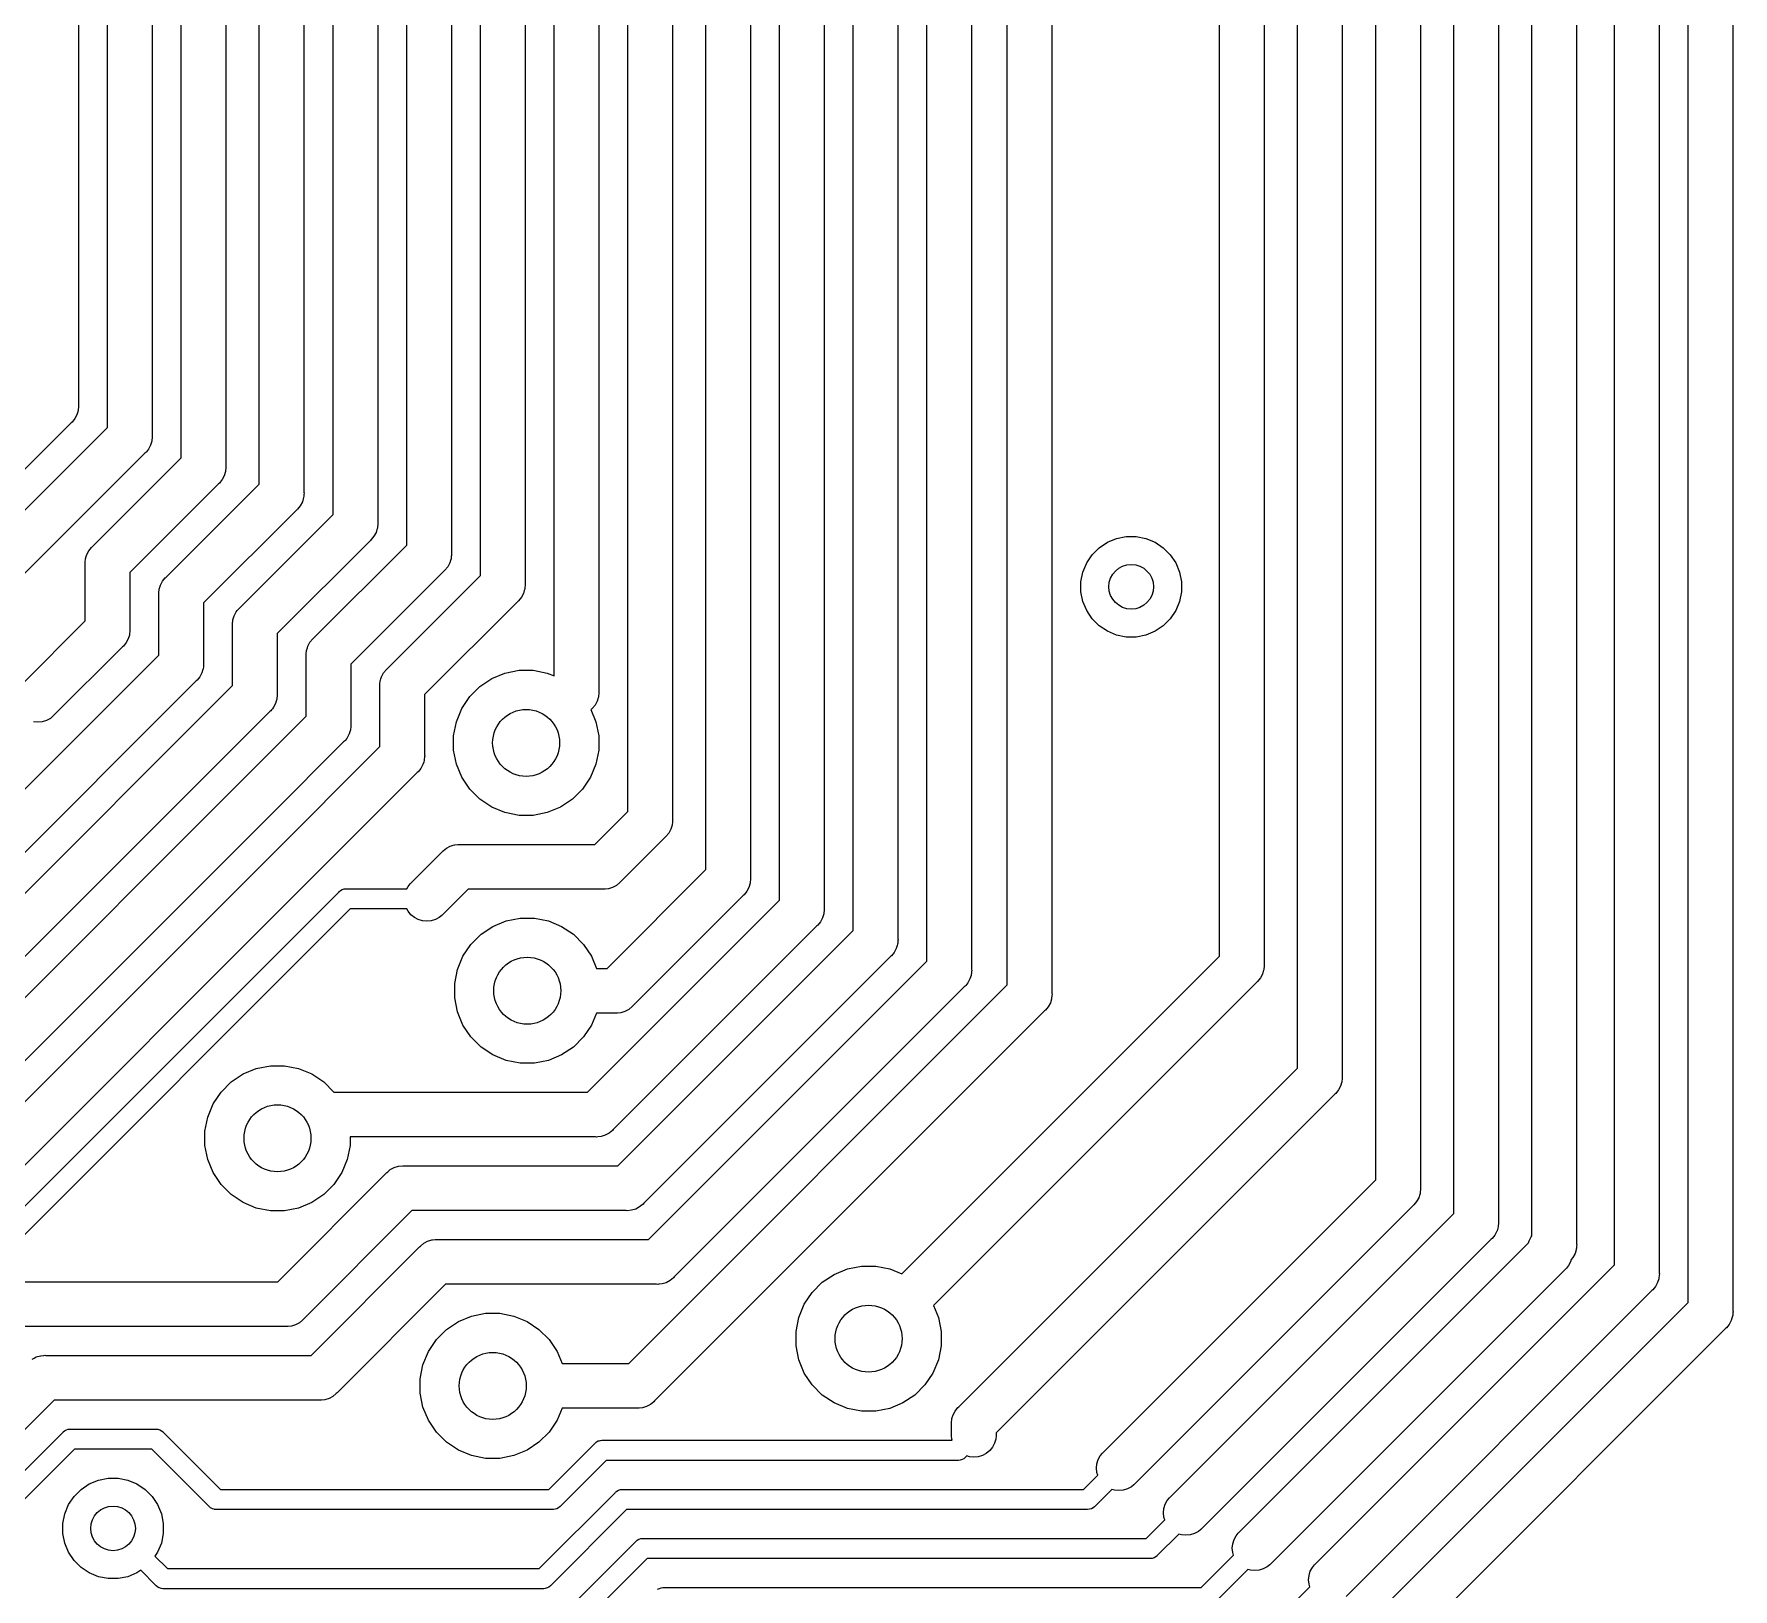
# Model space of a CAD drawing. Extents: x 1 to 84, y 1 to 137.
# Drawn here: x 46.94 to 54.55, y 29.76 to 36.72 of the extents above; entities that cross this region are included whole.
import ezdxf

# ---------------------------------------------------------------- set-up
doc = ezdxf.new("R2010")
doc.units = 0
doc.layers.add('BLACK', color=7, linetype='CONTINUOUS')

msp = doc.modelspace()

# ---------------------------------------------------------------- linework, layer by layer
at = {"layer": 'BLACK', "linetype": 'CONTINUOUS'}
for p, q in [((54.22, 58.3933), (54.22, 31.1749)), ((54.02, 31.2114), (54.02, 58.3568)), ((47.14, 58.082), (47.14, 35.0616)), ((47.27, 34.9614), (47.27, 57.9818)), ((47.47, 57.9453), (47.47, 34.9249)), ((47.6, 34.8247), (47.6, 57.8451)), ((54.35, 31.0414), (54.35, 57.8451)), ((47.8, 57.8086), (47.8, 34.7882)), ((54.55, 57.8086), (54.55, 31.0049)), ((47.9499, 34.708), (47.9499, 57.7118)), ((48.1499, 57.6752), (48.1499, 34.6715)), ((48.28, 34.5713), (48.28, 57.575)), ((48.48, 57.5385), (48.48, 34.5348)), ((48.61, 34.4346), (48.61, 57.4051)), ((48.81, 57.3685), (48.81, 34.3981)), ((48.94, 34.2979), (48.94, 57.2351)), ((49.14, 57.1986), (49.14, 34.2614)), ((53.85, 57.1355), (53.85, 31.3049)), ((53.3, 31.4414), (53.3, 56.549)), ((53.5, 56.5855), (53.5, 31.4049)), ((53.15, 56.3951), (53.15, 31.5549)), ((52.95, 31.5914), (52.95, 56.3586)), ((52.6, 32.0914), (52.6, 55.8086)), ((52.8, 55.8451), (52.8, 32.0549)), ((52.25, 32.5928), (52.25, 54.9586)), ((52.45, 54.9951), (52.45, 32.5562)), ((49.27, 33.8486), (49.27, 49.7626)), ((49.47, 49.6925), (49.47, 33.7785)), ((49.6, 33.2414), (49.6, 49.2451)), ((49.8, 49.2086), (49.8, 33.2049)), ((49.95, 32.981), (49.95, 49.0951)), ((50.15, 49.0586), (50.15, 32.9445)), ((50.28, 32.8443), (50.28, 48.6918)), ((50.48, 48.6553), (50.48, 32.8078)), ((50.61, 32.7076), (50.61, 48.5316)), ((50.81, 48.5186), (50.81, 32.6711)), ((50.94, 32.5709), (50.94, 48.3851)), ((51.14, 48.3486), (51.14, 32.5344)), ((51.3, 32.4642), (51.3, 48.2451)), ((51.5, 48.2086), (51.5, 32.4276)), ((53.65, 31.3401), (53.65, 40.8328)), ((47.1328, 35.0183), (47.1235, 35.0009)), ((47.1355, 35.027), (47.1328, 35.0183)), ((47.1385, 35.0371), (47.1355, 35.027)), ((47.1405, 35.0567), (47.1385, 35.0371)), ((47.14, 35.0616), (47.1405, 35.0567)), ((47.1072, 34.9825), (46.47, 34.3453)), ((46.6328, 34.3242), (47.27, 34.9614)), ((47.111, 34.9857), (47.1072, 34.9825)), ((47.1235, 35.0009), (47.111, 34.9857)), ((47.4535, 34.8642), (47.4442, 34.8528)), ((47.4628, 34.8816), (47.4535, 34.8642)), ((47.4685, 34.9004), (47.4628, 34.8816)), ((47.4705, 34.92), (47.4685, 34.9004)), ((47.47, 34.9249), (47.4705, 34.92)), ((47.4372, 34.8458), (46.8, 34.2086)), ((47.2027, 34.4275), (47.6, 34.8247)), ((47.441, 34.849), (47.4372, 34.8458)), ((47.4442, 34.8528), (47.441, 34.849)), ((47.4442, 34.8528), (47.4442, 34.8528)), ((47.8005, 34.7833), (47.7985, 34.7637)), ((47.8, 34.7882), (47.8005, 34.7833)), ((47.7672, 34.7091), (47.3699, 34.3118)), ((47.5327, 34.2908), (47.9499, 34.708)), ((47.771, 34.7123), (47.7672, 34.7091)), ((47.7742, 34.7161), (47.771, 34.7123)), ((47.7835, 34.7275), (47.7742, 34.7161)), ((47.7742, 34.7161), (47.7742, 34.7161)), ((47.7928, 34.7449), (47.7835, 34.7275)), ((47.7985, 34.7637), (47.7928, 34.7449)), ((48.1428, 34.6281), (48.1335, 34.6107)), ((48.147, 34.642), (48.1428, 34.6281)), ((48.1485, 34.647), (48.147, 34.642)), ((48.1492, 34.6539), (48.1485, 34.647)), ((48.1499, 34.6617), (48.1492, 34.6539)), ((48.1499, 34.6715), (48.1504, 34.6666)), ((48.1504, 34.6666), (48.1499, 34.6617)), ((48.1499, 34.6617), (48.1499, 34.6617)), ((48.1172, 34.5924), (47.7, 34.1752)), ((47.8627, 34.1541), (48.28, 34.5713)), ((48.121, 34.5955), (48.1172, 34.5924)), ((48.1335, 34.6107), (48.121, 34.5955)), ((48.4635, 34.474), (48.451, 34.4588)), ((48.4728, 34.4914), (48.4635, 34.474)), ((48.4767, 34.5044), (48.4728, 34.4914)), ((48.4785, 34.5103), (48.4767, 34.5044)), ((48.4793, 34.5183), (48.4785, 34.5103)), ((48.48, 34.525), (48.4793, 34.5183)), ((48.48, 34.5348), (48.4804, 34.5299)), ((48.4804, 34.5299), (48.48, 34.525)), ((48.48, 34.525), (48.48, 34.525)), ((47.1771, 34.3917), (47.1864, 34.4091)), ((47.1864, 34.4091), (47.1989, 34.4243)), ((47.1989, 34.4243), (47.2027, 34.4275)), ((48.4472, 34.4557), (48.03, 34.0385)), ((48.1927, 34.0174), (48.61, 34.4346)), ((48.451, 34.4588), (48.4472, 34.4557)), ((48.81, 34.3981), (48.8104, 34.3932)), ((51.6802, 34.391), (51.7116, 34.4224)), ((51.7116, 34.4224), (51.7484, 34.447)), ((51.7484, 34.447), (51.7894, 34.464)), ((51.7894, 34.464), (51.8328, 34.4726)), ((51.8328, 34.4726), (51.8772, 34.4726)), ((51.8772, 34.4726), (51.9206, 34.464)), ((51.9206, 34.464), (51.9616, 34.447)), ((51.9616, 34.447), (51.9984, 34.4224)), ((51.9984, 34.4224), (52.0298, 34.391)), ((47.1695, 34.3533), (47.1699, 34.3582)), ((47.1699, 34.3484), (47.1695, 34.3533)), ((47.1699, 34.3582), (47.1714, 34.3729)), ((47.1699, 34.3582), (47.1699, 34.3582)), ((47.1699, 34.0947), (47.1699, 34.3484)), ((47.1714, 34.3729), (47.1716, 34.3736)), ((47.1716, 34.3736), (47.1747, 34.3839)), ((47.1747, 34.3839), (47.1771, 34.3917)), ((48.781, 34.3221), (48.7772, 34.319)), ((48.7935, 34.3373), (48.781, 34.3221)), ((48.8028, 34.3547), (48.7935, 34.3373)), ((48.8059, 34.3648), (48.8028, 34.3547)), ((48.8085, 34.3736), (48.8059, 34.3648)), ((48.8095, 34.3839), (48.8085, 34.3736)), ((48.81, 34.3883), (48.8095, 34.3839)), ((48.8104, 34.3932), (48.81, 34.3883)), ((48.81, 34.3883), (48.81, 34.3883)), ((51.6387, 34.3132), (51.6556, 34.3542)), ((51.6556, 34.3542), (51.6802, 34.391)), ((52.0298, 34.391), (52.0544, 34.3542)), ((52.0544, 34.3542), (52.0714, 34.3132)), ((47.3699, 34.3118), (47.3699, 34.0581)), ((47.5016, 34.2369), (47.5046, 34.2466)), ((47.5046, 34.2466), (47.5071, 34.255)), ((47.5071, 34.255), (47.5164, 34.2724)), ((47.5164, 34.2724), (47.5289, 34.2876)), ((47.5289, 34.2876), (47.5327, 34.2908)), ((48.7772, 34.319), (48.36, 33.9018)), ((48.5227, 33.8807), (48.94, 34.2979)), ((49.1395, 34.2466), (49.1385, 34.2369)), ((49.14, 34.2516), (49.1395, 34.2466)), ((49.14, 34.2614), (49.1405, 34.2565)), ((49.1405, 34.2565), (49.14, 34.2516)), ((49.14, 34.2516), (49.14, 34.2516)), ((51.63, 34.2698), (51.6387, 34.3132)), ((51.63, 34.2254), (51.63, 34.2698)), ((52.0714, 34.3132), (52.08, 34.2698)), ((52.08, 34.2698), (52.08, 34.2254)), ((47.4995, 34.2166), (47.5, 34.2215)), ((47.5, 34.2117), (47.4995, 34.2166)), ((47.5, 34.2215), (47.5014, 34.2362)), ((47.5, 34.2215), (47.5, 34.2215)), ((47.5, 33.9417), (47.5, 34.2117)), ((47.5014, 34.2362), (47.5016, 34.2369)), ((47.7, 34.1752), (47.7, 33.9052)), ((49.1072, 34.1823), (48.69, 33.7651)), ((49.111, 34.1854), (49.1072, 34.1823)), ((49.1235, 34.2007), (49.111, 34.1854)), ((49.1328, 34.218), (49.1235, 34.2007)), ((49.1368, 34.2312), (49.1328, 34.218)), ((49.1385, 34.2369), (49.1368, 34.2312)), ((51.6387, 34.182), (51.63, 34.2254)), ((51.6556, 34.141), (51.6387, 34.182)), ((52.0714, 34.182), (52.0544, 34.141)), ((52.08, 34.2254), (52.0714, 34.182)), ((46.8842, 33.8089), (47.1699, 34.0947)), ((47.8295, 34.0799), (47.8314, 34.0995)), ((47.8314, 34.0995), (47.8371, 34.1183)), ((47.8371, 34.1183), (47.8464, 34.1357)), ((47.8464, 34.1357), (47.8508, 34.141)), ((47.8508, 34.141), (47.8589, 34.1509)), ((47.8589, 34.1509), (47.8627, 34.1541)), ((51.6802, 34.1042), (51.6556, 34.141)), ((51.7116, 34.0728), (51.6802, 34.1042)), ((52.0298, 34.1042), (51.9984, 34.0728)), ((52.0544, 34.141), (52.0298, 34.1042)), ((47.3678, 34.0313), (47.3628, 34.0148)), ((47.3685, 34.0336), (47.3678, 34.0313)), ((47.3688, 34.0372), (47.3685, 34.0336)), ((47.3699, 34.0483), (47.3688, 34.0372)), ((47.3699, 34.0581), (47.3704, 34.0532)), ((47.3704, 34.0532), (47.3699, 34.0483)), ((47.3699, 34.0483), (47.3699, 34.0483)), ((47.83, 34.075), (47.8295, 34.0799)), ((47.83, 33.805), (47.83, 34.075)), ((48.03, 34.0385), (48.03, 33.7685)), ((48.1889, 34.0142), (48.1927, 34.0174)), ((51.7484, 34.0482), (51.7116, 34.0728)), ((51.7894, 34.0313), (51.7484, 34.0482)), ((51.8328, 34.0226), (51.7894, 34.0313)), ((51.8772, 34.0226), (51.8328, 34.0226)), ((51.9206, 34.0313), (51.8772, 34.0226)), ((51.9616, 34.0482), (51.9206, 34.0313)), ((51.9984, 34.0728), (51.9616, 34.0482)), ((46.2335, 32.6753), (47.5, 33.9417)), ((47.3372, 33.9791), (47.0256, 33.6675)), ((47.341, 33.9822), (47.3372, 33.9791)), ((47.3535, 33.9974), (47.341, 33.9822)), ((47.3628, 34.0148), (47.3535, 33.9974)), ((48.1595, 33.9432), (48.16, 33.9481)), ((48.16, 33.9383), (48.1595, 33.9432)), ((48.16, 33.9481), (48.1614, 33.9628)), ((48.16, 33.9481), (48.16, 33.9481)), ((48.1614, 33.9628), (48.165, 33.9747)), ((48.1614, 33.9628), (48.1614, 33.9628)), ((48.165, 33.9747), (48.1671, 33.9816)), ((48.1671, 33.9816), (48.1764, 33.999)), ((48.1764, 33.999), (48.1889, 34.0142)), ((47.6973, 33.8768), (47.6928, 33.8618)), ((47.6985, 33.8807), (47.6973, 33.8768)), ((47.6993, 33.8885), (47.6985, 33.8807)), ((47.7, 33.8954), (47.6993, 33.8885)), ((47.7, 33.9052), (47.7004, 33.9003)), ((47.7004, 33.9003), (47.7, 33.8954)), ((47.7, 33.8954), (47.7, 33.8954)), ((48.16, 33.6683), (48.16, 33.9383)), ((48.36, 33.9018), (48.36, 33.6318)), ((48.5064, 33.8623), (48.5189, 33.8775)), ((48.5189, 33.8775), (48.5227, 33.8807)), ((49.0502, 33.8612), (49.113, 33.8736)), ((49.113, 33.8736), (49.177, 33.8736)), ((49.177, 33.8736), (49.2398, 33.8612)), ((47.6672, 33.8261), (46.3491, 32.508)), ((46.3702, 32.3453), (47.83, 33.805)), ((47.671, 33.8293), (47.6672, 33.8261)), ((47.6835, 33.8445), (47.671, 33.8293)), ((47.6928, 33.8618), (47.6835, 33.8445)), ((48.4895, 33.8065), (48.49, 33.8114)), ((48.49, 33.8016), (48.4895, 33.8065)), ((48.49, 33.8114), (48.4914, 33.8261)), ((48.49, 33.8114), (48.49, 33.8114)), ((48.49, 33.5316), (48.49, 33.8016)), ((48.4914, 33.8261), (48.4924, 33.8292)), ((48.4924, 33.8292), (48.4943, 33.8356)), ((48.4943, 33.8356), (48.4972, 33.8449)), ((48.4972, 33.8449), (48.5064, 33.8623)), ((48.8925, 33.7558), (48.9378, 33.8011)), ((48.9378, 33.8011), (48.991, 33.8367)), ((48.991, 33.8367), (49.0502, 33.8612)), ((49.2398, 33.8612), (49.27, 33.8486)), ((48.0228, 33.7252), (48.0135, 33.7078)), ((48.0259, 33.7354), (48.0228, 33.7252)), ((48.0285, 33.744), (48.0259, 33.7354)), ((48.029, 33.7493), (48.0285, 33.744)), ((48.03, 33.7587), (48.029, 33.7493)), ((48.03, 33.7685), (48.0304, 33.7636)), ((48.0304, 33.7636), (48.03, 33.7587)), ((48.03, 33.7587), (48.03, 33.7587)), ((48.69, 33.7651), (48.69, 33.4951)), ((48.857, 33.7026), (48.8925, 33.7558)), ((49.4535, 33.7178), (49.441, 33.7026)), ((49.4628, 33.7352), (49.4535, 33.7178)), ((49.4673, 33.75), (49.4628, 33.7352)), ((49.4685, 33.754), (49.4673, 33.75)), ((49.469, 33.7587), (49.4685, 33.754)), ((49.47, 33.7687), (49.469, 33.7587)), ((49.47, 33.7785), (49.4705, 33.7736)), ((49.4705, 33.7736), (49.47, 33.7687)), ((49.47, 33.7687), (49.47, 33.7687)), ((47.9972, 33.6894), (46.4858, 32.178)), ((46.9584, 33.6412), (46.9387, 33.6431)), ((46.978, 33.6431), (46.9584, 33.6412)), ((46.9968, 33.6488), (46.978, 33.6431)), ((47.0142, 33.6581), (46.9968, 33.6488)), ((47.0256, 33.6675), (47.0142, 33.6581)), ((47.8597, 33.3681), (48.16, 33.6683)), ((48.001, 33.6926), (47.9972, 33.6894)), ((48.0041, 33.6964), (48.001, 33.6926)), ((48.0083, 33.7014), (48.0041, 33.6964)), ((48.0041, 33.6964), (48.0041, 33.6964)), ((48.0135, 33.7078), (48.0083, 33.7014)), ((48.82, 33.5807), (48.8325, 33.6434)), ((48.8325, 33.6434), (48.857, 33.7026)), ((49.4372, 33.6995), (49.4352, 33.6974)), ((49.4352, 33.6974), (49.4575, 33.6434)), ((49.441, 33.7026), (49.4372, 33.6995)), ((49.4575, 33.6434), (49.47, 33.5807)), ((48.3342, 33.5597), (48.331, 33.5559)), ((48.3412, 33.5682), (48.3342, 33.5597)), ((48.3342, 33.5597), (48.3342, 33.5597)), ((48.3435, 33.5711), (48.3412, 33.5682)), ((48.3528, 33.5885), (48.3435, 33.5711)), ((48.3585, 33.6073), (48.3528, 33.5885)), ((48.36, 33.622), (48.3585, 33.6073)), ((48.36, 33.6318), (48.3605, 33.6269)), ((48.3605, 33.6269), (48.36, 33.622)), ((48.36, 33.622), (48.36, 33.622)), ((48.82, 33.5166), (48.82, 33.5807)), ((49.47, 33.5807), (49.47, 33.5166)), ((47.9964, 33.0381), (48.49, 33.5316)), ((48.3272, 33.5527), (48.0012, 33.2267)), ((48.331, 33.5559), (48.3272, 33.5527)), ((48.69, 33.4853), (48.6889, 33.4748)), ((48.69, 33.4951), (48.6905, 33.4902)), ((48.6905, 33.4902), (48.69, 33.4853)), ((48.69, 33.4853), (48.69, 33.4853)), ((48.8325, 33.4538), (48.82, 33.5166)), ((49.47, 33.5166), (49.4575, 33.4538)), ((48.6572, 33.416), (48.1379, 32.8967)), ((48.661, 33.4192), (48.6572, 33.416)), ((48.6735, 33.4344), (48.661, 33.4192)), ((48.6828, 33.4518), (48.6735, 33.4344)), ((48.686, 33.4623), (48.6828, 33.4518)), ((48.6885, 33.4706), (48.686, 33.4623)), ((48.6889, 33.4748), (48.6885, 33.4706)), ((48.857, 33.3947), (48.8325, 33.4538)), ((49.4575, 33.4538), (49.433, 33.3947)), ((46.5069, 32.0152), (47.8597, 33.3681)), ((47.8597, 33.3681), (47.8597, 33.3681)), ((48.8925, 33.3415), (48.857, 33.3947)), ((48.9378, 33.2962), (48.8925, 33.3415)), ((49.3974, 33.3415), (49.3522, 33.2962)), ((49.433, 33.3947), (49.3974, 33.3415)), ((48.991, 33.2606), (48.9378, 33.2962)), ((49.0502, 33.2361), (48.991, 33.2606)), ((49.2989, 33.2606), (49.2398, 33.2361)), ((49.3522, 33.2962), (49.2989, 33.2606)), ((48.0012, 33.2267), (46.6225, 31.848)), ((48.0012, 33.2267), (48.0012, 33.2267)), ((49.113, 33.2236), (49.0502, 33.2361)), ((49.177, 33.2236), (49.113, 33.2236)), ((49.2398, 33.2361), (49.177, 33.2236)), ((49.4522, 33.0936), (49.6, 33.2414)), ((49.7986, 33.1804), (49.7928, 33.1615)), ((49.8, 33.1951), (49.7986, 33.1804)), ((49.8, 33.2049), (49.8005, 33.2)), ((49.8005, 33.2), (49.8, 33.1951)), ((49.8, 33.1951), (49.8, 33.1951)), ((49.7672, 33.1258), (49.5678, 32.9264)), ((49.7711, 33.1289), (49.7672, 33.1258)), ((49.7835, 33.1442), (49.7711, 33.1289)), ((49.7928, 33.1615), (49.7835, 33.1442)), ((46.6436, 31.6852), (47.9964, 33.0381)), ((47.9964, 33.0381), (47.9964, 33.0381)), ((48.6258, 32.9172), (48.7695, 33.0609)), ((48.7695, 33.0609), (48.7726, 33.0647)), ((48.7726, 33.0647), (48.7878, 33.0772)), ((48.7878, 33.0772), (48.8052, 33.0865)), ((48.8052, 33.0865), (48.8183, 33.0905)), ((48.8183, 33.0905), (48.824, 33.0922)), ((48.824, 33.0922), (48.826, 33.0924)), ((48.826, 33.0924), (48.8387, 33.0936)), ((48.8387, 33.0936), (48.8436, 33.0941)), ((48.8387, 33.0936), (48.8387, 33.0936)), ((48.8436, 33.0941), (48.8485, 33.0936)), ((48.8485, 33.0936), (49.4522, 33.0936)), ((49.5077, 32.5386), (49.95, 32.981)), ((48.1379, 32.8967), (46.7592, 31.518)), ((46.7803, 31.3552), (48.3053, 32.8803)), ((48.1379, 32.8967), (48.1379, 32.8967)), ((48.3053, 32.8803), (48.3067, 32.882)), ((48.3067, 32.882), (48.3136, 32.8876)), ((48.3136, 32.8876), (48.3214, 32.8918)), ((48.3214, 32.8918), (48.325, 32.8929)), ((48.325, 32.8929), (48.3299, 32.8943)), ((48.3299, 32.8943), (48.3306, 32.8944)), ((48.3306, 32.8944), (48.3365, 32.895)), ((48.3365, 32.895), (48.3387, 32.8952)), ((48.3365, 32.895), (48.3365, 32.895)), ((48.3387, 32.8952), (48.3409, 32.895)), ((48.3409, 32.895), (48.6107, 32.895)), ((48.6107, 32.895), (48.6165, 32.9058)), ((48.6165, 32.9058), (48.6258, 32.9172)), ((48.8851, 32.8936), (48.7672, 32.7758)), ((49.4887, 32.8936), (48.8851, 32.8936)), ((49.4936, 32.8932), (49.4887, 32.8936)), ((49.4985, 32.8936), (49.4936, 32.8932)), ((49.5132, 32.8951), (49.4985, 32.8936)), ((49.4985, 32.8936), (49.4985, 32.8936)), ((49.5321, 32.9008), (49.5132, 32.8951)), ((49.5495, 32.9101), (49.5321, 32.9008)), ((49.5647, 32.9226), (49.5495, 32.9101)), ((49.5678, 32.9264), (49.5647, 32.9226)), ((50.1335, 32.8837), (50.1211, 32.8685)), ((50.1428, 32.9011), (50.1335, 32.8837)), ((50.1484, 32.9195), (50.1428, 32.9011)), ((50.1486, 32.92), (50.1484, 32.9195)), ((50.1491, 32.9255), (50.1486, 32.92)), ((50.15, 32.9347), (50.1491, 32.9255)), ((50.15, 32.9445), (50.1505, 32.9396)), ((50.1505, 32.9396), (50.15, 32.9347)), ((50.15, 32.9347), (50.15, 32.9347)), ((48.3573, 32.805), (46.8323, 31.28)), ((48.6107, 32.805), (48.3573, 32.805)), ((48.6165, 32.7942), (48.6107, 32.805)), ((49.4194, 31.9836), (50.28, 32.8443)), ((50.1172, 32.8654), (49.6233, 32.3714)), ((50.1211, 32.8685), (50.1172, 32.8654)), ((50.48, 32.8078), (50.4805, 32.8029)), ((50.4805, 32.8029), (50.48, 32.798)), ((48.6289, 32.7789), (48.6165, 32.7942)), ((48.6442, 32.7665), (48.6289, 32.7789)), ((48.6615, 32.7572), (48.6442, 32.7665)), ((48.6804, 32.7514), (48.6615, 32.7572)), ((48.7, 32.7495), (48.6804, 32.7514)), ((48.7196, 32.7514), (48.7, 32.7495)), ((48.7385, 32.7572), (48.7196, 32.7514)), ((48.7558, 32.7665), (48.7385, 32.7572)), ((48.7672, 32.7758), (48.7558, 32.7665)), ((48.9428, 32.6911), (48.9961, 32.7266)), ((48.9961, 32.7266), (49.0552, 32.7511)), ((49.0552, 32.7511), (49.118, 32.7636)), ((49.118, 32.7636), (49.182, 32.7636)), ((49.182, 32.7636), (49.2448, 32.7511)), ((49.2448, 32.7511), (49.3039, 32.7266)), ((49.3039, 32.7266), (49.3572, 32.6911)), ((50.4473, 32.7287), (49.535, 31.8164)), ((50.4511, 32.7318), (50.4473, 32.7287)), ((50.4636, 32.747), (50.4511, 32.7318)), ((50.4728, 32.7644), (50.4636, 32.747)), ((50.4772, 32.7786), (50.4728, 32.7644)), ((50.4786, 32.7833), (50.4772, 32.7786)), ((50.479, 32.7876), (50.4786, 32.7833)), ((50.48, 32.798), (50.479, 32.7876)), ((50.48, 32.798), (50.48, 32.798)), ((48.8976, 32.6458), (48.9428, 32.6911)), ((49.3572, 32.6911), (49.4024, 32.6458)), ((49.556, 31.6536), (50.61, 32.7076)), ((50.8086, 32.6466), (50.8069, 32.6412)), ((50.8091, 32.6518), (50.8086, 32.6466)), ((50.81, 32.6613), (50.8091, 32.6518)), ((50.81, 32.6711), (50.8105, 32.6662)), ((50.8105, 32.6662), (50.81, 32.6613)), ((50.81, 32.6613), (50.81, 32.6613)), ((48.8375, 32.5334), (48.862, 32.5926)), ((48.862, 32.5926), (48.8976, 32.6458)), ((49.4024, 32.6458), (49.438, 32.5926)), ((49.438, 32.5926), (49.4604, 32.5386)), ((50.7773, 32.592), (49.6716, 31.4864)), ((49.6927, 31.3236), (50.94, 32.5709)), ((50.7811, 32.5951), (50.7773, 32.592)), ((50.7936, 32.6103), (50.7811, 32.5951)), ((50.8029, 32.6277), (50.7936, 32.6103)), ((50.8069, 32.6412), (50.8029, 32.6277)), ((50.9365, 31.2792), (52.25, 32.5928)), ((48.825, 32.4706), (48.8375, 32.5334)), ((49.4604, 32.5386), (49.5077, 32.5386)), ((51.1375, 32.5063), (51.1329, 32.491)), ((51.1386, 32.5099), (51.1375, 32.5063)), ((51.1395, 32.5196), (51.1386, 32.5099)), ((51.14, 32.5246), (51.1395, 32.5196)), ((51.14, 32.5344), (51.1405, 32.5295)), ((51.1405, 32.5295), (51.14, 32.5246)), ((51.14, 32.5246), (51.14, 32.5246)), ((52.4335, 32.4955), (52.4211, 32.4803)), ((52.4428, 32.5129), (52.4335, 32.4955)), ((52.4468, 32.526), (52.4428, 32.5129)), ((52.4486, 32.5317), (52.4468, 32.526)), ((52.4491, 32.5368), (52.4486, 32.5317)), ((52.45, 32.5464), (52.4491, 32.5368)), ((52.45, 32.5562), (52.4505, 32.5513)), ((52.4505, 32.5513), (52.45, 32.5464)), ((52.45, 32.5464), (52.45, 32.5464)), ((48.825, 32.4066), (48.825, 32.4706)), ((49.6044, 30.7686), (51.3, 32.4642)), ((51.1073, 32.4553), (49.8083, 31.1564)), ((52.4172, 32.4772), (51.0779, 31.1378)), ((51.1111, 32.4584), (51.1073, 32.4553)), ((51.1142, 32.4622), (51.1111, 32.4584)), ((51.1188, 32.4678), (51.1142, 32.4622)), ((51.1142, 32.4622), (51.1142, 32.4622)), ((51.1236, 32.4736), (51.1188, 32.4678)), ((51.1329, 32.491), (51.1236, 32.4736)), ((51.5, 32.4276), (51.5005, 32.4227)), ((51.5005, 32.4227), (51.5, 32.4178)), ((52.4211, 32.4803), (52.4172, 32.4772)), ((48.8375, 32.3438), (48.825, 32.4066)), ((48.862, 32.2847), (48.8375, 32.3438)), ((49.5875, 32.3458), (49.5687, 32.3401)), ((49.6049, 32.3551), (49.5875, 32.3458)), ((49.6201, 32.3676), (49.6049, 32.3551)), ((49.6233, 32.3714), (49.6201, 32.3676)), ((51.4672, 32.3486), (49.7201, 30.6014)), ((51.4711, 32.3517), (51.4672, 32.3486)), ((51.4835, 32.3669), (51.4711, 32.3517)), ((51.4928, 32.3843), (51.4835, 32.3669)), ((51.4976, 32.4), (51.4928, 32.3843)), ((51.4986, 32.4031), (51.4976, 32.4)), ((51.4999, 32.4165), (51.4986, 32.4031)), ((51.5, 32.4178), (51.4999, 32.4165)), ((51.5, 32.4178), (51.5, 32.4178)), ((48.8976, 32.2315), (48.862, 32.2847)), ((49.438, 32.2847), (49.4024, 32.2315)), ((49.4604, 32.3386), (49.438, 32.2847)), ((49.5442, 32.3386), (49.4604, 32.3386)), ((49.5491, 32.3382), (49.5442, 32.3386)), ((49.554, 32.3386), (49.5491, 32.3382)), ((49.5687, 32.3401), (49.554, 32.3386)), ((49.554, 32.3386), (49.554, 32.3386)), ((48.9428, 32.1862), (48.8976, 32.2315)), ((49.4024, 32.2315), (49.3572, 32.1862)), ((48.9961, 32.1506), (48.9428, 32.1862)), ((49.0552, 32.1261), (48.9961, 32.1506)), ((49.118, 32.1136), (49.0552, 32.1261)), ((49.2448, 32.1261), (49.182, 32.1136)), ((49.3039, 32.1506), (49.2448, 32.1261)), ((49.3572, 32.1862), (49.3039, 32.1506)), ((47.8241, 32.03), (47.8773, 32.0656)), ((47.8773, 32.0656), (47.9365, 32.0901)), ((47.9365, 32.0901), (47.9993, 32.1026)), ((47.9993, 32.1026), (48.0633, 32.1026)), ((48.0633, 32.1026), (48.1261, 32.0901)), ((48.1261, 32.0901), (48.1852, 32.0656)), ((48.1852, 32.0656), (48.2384, 32.03)), ((49.182, 32.1136), (49.118, 32.1136)), ((51.0828, 30.5742), (52.6, 32.0914)), ((52.8, 32.0451), (52.7986, 32.0304)), ((52.8, 32.0549), (52.8005, 32.05)), ((52.8005, 32.05), (52.8, 32.0451)), ((52.8, 32.0451), (52.8, 32.0451)), ((47.7433, 31.9315), (47.7788, 31.9847)), ((47.7788, 31.9847), (47.8241, 32.03)), ((48.2384, 32.03), (48.2837, 31.9847)), ((48.2837, 31.9847), (48.2845, 31.9836)), ((48.2845, 31.9836), (49.4194, 31.9836)), ((52.7672, 31.9758), (51.25, 30.4586)), ((52.7711, 31.9789), (52.7672, 31.9758)), ((52.7835, 31.9942), (52.7711, 31.9789)), ((52.7928, 32.0115), (52.7835, 31.9942)), ((52.7986, 32.0304), (52.7928, 32.0115)), ((47.7188, 31.8724), (47.7433, 31.9315)), ((47.7063, 31.8096), (47.7188, 31.8724)), ((47.7063, 31.7456), (47.7063, 31.8096)), ((49.5318, 31.8126), (49.5166, 31.8001)), ((49.535, 31.8164), (49.5318, 31.8126)), ((47.7188, 31.6828), (47.7063, 31.7456)), ((48.3563, 31.7456), (48.3438, 31.6828)), ((49.4559, 31.7836), (48.3563, 31.7836)), ((48.3563, 31.7836), (48.3563, 31.7456)), ((49.4608, 31.7831), (49.4559, 31.7836)), ((49.4657, 31.7836), (49.4608, 31.7831)), ((49.4804, 31.7851), (49.4657, 31.7836)), ((49.4657, 31.7836), (49.4657, 31.7836)), ((49.4992, 31.7908), (49.4804, 31.7851)), ((49.5166, 31.8001), (49.4992, 31.7908)), ((47.7433, 31.6236), (47.7188, 31.6828)), ((48.3438, 31.6828), (48.3193, 31.6236)), ((47.7788, 31.5704), (47.7433, 31.6236)), ((48.0324, 31.1352), (48.518, 31.6209)), ((48.3193, 31.6236), (48.2837, 31.5704)), ((48.518, 31.6209), (48.5212, 31.6247)), ((48.5212, 31.6247), (48.525, 31.6278)), ((48.525, 31.6278), (48.5364, 31.6372)), ((48.525, 31.6278), (48.525, 31.6278)), ((48.5364, 31.6372), (48.5538, 31.6464)), ((48.5538, 31.6464), (48.5726, 31.6522)), ((48.5726, 31.6522), (48.5922, 31.6541)), ((48.5922, 31.6541), (48.5971, 31.6536)), ((48.5971, 31.6536), (49.556, 31.6536)), ((51.7258, 30.3672), (52.95, 31.5914)), ((47.8241, 31.5251), (47.7788, 31.5704)), ((47.8773, 31.4896), (47.8241, 31.5251)), ((48.2384, 31.5251), (48.1852, 31.4896)), ((48.2837, 31.5704), (48.2384, 31.5251)), ((53.1428, 31.5115), (53.1335, 31.4942)), ((53.1472, 31.5259), (53.1428, 31.5115)), ((53.1486, 31.5304), (53.1472, 31.5259)), ((53.1495, 31.5399), (53.1486, 31.5304)), ((53.15, 31.5451), (53.1495, 31.5399)), ((53.15, 31.5549), (53.1505, 31.55)), ((53.1505, 31.55), (53.15, 31.5451)), ((53.15, 31.5451), (53.15, 31.5451)), ((47.9365, 31.4651), (47.8773, 31.4896)), ((47.9993, 31.4526), (47.9365, 31.4651)), ((48.0633, 31.4526), (47.9993, 31.4526)), ((48.1261, 31.4651), (48.0633, 31.4526)), ((48.1852, 31.4896), (48.1261, 31.4651)), ((48.6336, 31.4536), (48.148, 30.968)), ((49.5926, 31.4536), (48.6336, 31.4536)), ((49.5975, 31.4531), (49.5926, 31.4536)), ((49.6171, 31.4551), (49.5975, 31.4531)), ((49.6359, 31.4608), (49.6171, 31.4551)), ((49.6533, 31.4701), (49.6359, 31.4608)), ((49.6593, 31.475), (49.6533, 31.4701)), ((49.6685, 31.4826), (49.6593, 31.475)), ((49.6716, 31.4864), (49.6685, 31.4826)), ((53.1172, 31.4758), (51.8672, 30.2258)), ((52.0258, 30.1672), (53.3, 31.4414)), ((53.1211, 31.4789), (53.1172, 31.4758)), ((53.1335, 31.4942), (53.1211, 31.4789)), ((53.4928, 31.3615), (53.4835, 31.3442)), ((53.4934, 31.3636), (53.4928, 31.3615)), ((53.4986, 31.3804), (53.4934, 31.3636)), ((53.4991, 31.3864), (53.4986, 31.3804)), ((53.5, 31.3951), (53.4991, 31.3864)), ((53.5, 31.4049), (53.5005, 31.4)), ((53.5005, 31.4), (53.5, 31.3951)), ((53.5, 31.3951), (53.5, 31.3951)), ((48.1823, 30.8052), (48.668, 31.2908)), ((48.668, 31.2908), (48.6711, 31.2947)), ((48.6711, 31.2947), (48.6863, 31.3072)), ((48.6863, 31.3072), (48.7037, 31.3164)), ((48.7037, 31.3164), (48.7188, 31.321)), ((48.7188, 31.321), (48.7226, 31.3222)), ((48.7226, 31.3222), (48.7255, 31.3224)), ((48.7255, 31.3224), (48.7373, 31.3236)), ((48.7373, 31.3236), (48.7422, 31.3241)), ((48.7373, 31.3236), (48.7373, 31.3236)), ((48.7422, 31.3241), (48.7471, 31.3236)), ((48.7471, 31.3236), (49.6927, 31.3236)), ((50.8275, 31.1702), (50.9365, 31.2792)), ((50.9365, 31.2792), (50.9365, 31.2792)), ((53.4672, 31.3258), (52.1672, 30.0258)), ((52.3342, 30.0089), (53.6343, 31.309)), ((53.4711, 31.3289), (53.4672, 31.3258)), ((53.4835, 31.3442), (53.4711, 31.3289)), ((53.6343, 31.309), (53.6372, 31.3185)), ((53.6372, 31.3185), (53.6465, 31.3358)), ((53.6372, 31.3185), (53.6372, 31.3185)), ((53.6372, 31.3185), (53.6372, 31.3185)), ((53.6465, 31.3358), (53.65, 31.3401)), ((53.8479, 31.2783), (53.8428, 31.2615)), ((53.8486, 31.2804), (53.8479, 31.2783)), ((53.849, 31.2849), (53.8486, 31.2804)), ((53.85, 31.2951), (53.849, 31.2849)), ((53.85, 31.3049), (53.8505, 31.3)), ((53.8505, 31.3), (53.85, 31.2951)), ((53.85, 31.2951), (53.85, 31.2951)), ((50.5839, 31.1926), (50.6467, 31.2051)), ((50.6467, 31.2051), (50.7107, 31.2051)), ((50.7107, 31.2051), (50.7735, 31.1926)), ((52.6758, 29.8672), (54.02, 31.2114)), ((53.8136, 31.2075), (53.8042, 31.1961)), ((53.8228, 31.2249), (53.8136, 31.2075)), ((53.8259, 31.2348), (53.8228, 31.2249)), ((53.8335, 31.2442), (53.8259, 31.2348)), ((53.8428, 31.2615), (53.8335, 31.2442)), ((46.8572, 31.1352), (48.0324, 31.1352)), ((49.7538, 31.125), (49.7391, 31.1236)), ((49.7726, 31.1308), (49.7538, 31.125)), ((49.79, 31.1401), (49.7726, 31.1308)), ((49.8052, 31.1525), (49.79, 31.1401)), ((49.8083, 31.1564), (49.8052, 31.1525)), ((50.4263, 31.0872), (50.4715, 31.1325)), ((50.4715, 31.1325), (50.5248, 31.1681)), ((50.5248, 31.1681), (50.5839, 31.1926)), ((50.7735, 31.1926), (50.8275, 31.1702)), ((51.0779, 31.1378), (50.9689, 31.0288)), ((51.0779, 31.1378), (51.0779, 31.1378)), ((53.7973, 31.1891), (52.4756, 29.8675)), ((53.8011, 31.1922), (53.7973, 31.1891)), ((53.8042, 31.1961), (53.8011, 31.1922)), ((53.8042, 31.1961), (53.8042, 31.1961)), ((54.2128, 31.1315), (54.2035, 31.1142)), ((54.2177, 31.1476), (54.2128, 31.1315)), ((54.2185, 31.1504), (54.2177, 31.1476)), ((54.2198, 31.1631), (54.2185, 31.1504)), ((54.22, 31.1651), (54.2198, 31.1631)), ((54.22, 31.1749), (54.2205, 31.17)), ((54.2205, 31.17), (54.22, 31.1651)), ((54.22, 31.1651), (54.22, 31.1651)), ((48.7836, 31.1236), (48.2979, 30.638)), ((49.7293, 31.1236), (48.7836, 31.1236)), ((49.7342, 31.1231), (49.7293, 31.1236)), ((49.7391, 31.1236), (49.7342, 31.1231)), ((49.7391, 31.1236), (49.7391, 31.1236)), ((50.3907, 31.034), (50.4263, 31.0872)), ((54.1872, 31.0958), (52.8172, 29.7258)), ((54.191, 31.0989), (54.1872, 31.0958)), ((54.2035, 31.1142), (54.191, 31.0989)), ((48.8414, 30.9566), (48.9005, 30.9811)), ((48.9005, 30.9811), (48.9633, 30.9936)), ((48.9633, 30.9936), (49.0273, 30.9936)), ((49.0273, 30.9936), (49.0901, 30.9811)), ((49.0901, 30.9811), (49.1493, 30.9566)), ((50.3537, 30.9121), (50.3662, 30.9749)), ((50.3662, 30.9749), (50.3907, 31.034)), ((50.9689, 31.0288), (50.9912, 30.9749)), ((50.9912, 30.9749), (51.0037, 30.9121)), ((53.0258, 29.7172), (54.35, 31.0414)), ((54.5486, 30.9804), (54.5459, 30.9716)), ((54.5491, 30.9857), (54.5486, 30.9804)), ((54.55, 30.9951), (54.5491, 30.9857)), ((54.55, 31.0049), (54.5505, 31)), ((54.5505, 31), (54.55, 30.9951)), ((54.55, 30.9951), (54.55, 30.9951)), ((48.0689, 30.9352), (46.8937, 30.9352)), ((48.0738, 30.9347), (48.0689, 30.9352)), ((48.0787, 30.9352), (48.0738, 30.9347)), ((48.0934, 30.9367), (48.0787, 30.9352)), ((48.0787, 30.9352), (48.0787, 30.9352)), ((48.1123, 30.9424), (48.0934, 30.9367)), ((48.1296, 30.9517), (48.1123, 30.9424)), ((48.1449, 30.9642), (48.1296, 30.9517)), ((48.148, 30.968), (48.1449, 30.9642)), ((48.7429, 30.8758), (48.7881, 30.921)), ((48.7881, 30.921), (48.8414, 30.9566)), ((49.1493, 30.9566), (49.2025, 30.921)), ((49.2025, 30.921), (49.2478, 30.8758)), ((50.3537, 30.848), (50.3537, 30.9121)), ((51.0037, 30.9121), (51.0037, 30.848)), ((54.5172, 30.9258), (53.1672, 29.5758)), ((54.5211, 30.9289), (54.5172, 30.9258)), ((54.5335, 30.9442), (54.5211, 30.9289)), ((54.5428, 30.9615), (54.5335, 30.9442)), ((54.5459, 30.9716), (54.5428, 30.9615)), ((48.6828, 30.7634), (48.7073, 30.8225)), ((48.7073, 30.8225), (48.7429, 30.8758)), ((49.2478, 30.8758), (49.2833, 30.8225)), ((49.2833, 30.8225), (49.3057, 30.7686)), ((50.3662, 30.7853), (50.3537, 30.848)), ((51.0037, 30.848), (50.9912, 30.7853)), ((46.9331, 30.7888), (46.9412, 30.7931)), ((46.9412, 30.7931), (46.9505, 30.798)), ((46.9505, 30.798), (46.9693, 30.8038)), ((46.9693, 30.8038), (46.9712, 30.8039)), ((46.9712, 30.8039), (46.984, 30.8052)), ((46.984, 30.8052), (46.9841, 30.8052)), ((46.9841, 30.8052), (46.989, 30.8057)), ((46.989, 30.8057), (46.9938, 30.8052)), ((46.9938, 30.8052), (48.1823, 30.8052)), ((48.6703, 30.7006), (48.6828, 30.7634)), ((49.3057, 30.7686), (49.6044, 30.7686)), ((50.3907, 30.7261), (50.3662, 30.7853)), ((50.9912, 30.7853), (50.9667, 30.7261)), ((48.6703, 30.6366), (48.6703, 30.7006)), ((50.4263, 30.6729), (50.3907, 30.7261)), ((50.4715, 30.6276), (50.4263, 30.6729)), ((50.9312, 30.6729), (50.8859, 30.6276)), ((50.9667, 30.7261), (50.9312, 30.6729)), ((47.0304, 30.6052), (45.0304, 28.6052)), ((48.2189, 30.6052), (47.0304, 30.6052)), ((48.2238, 30.6047), (48.2189, 30.6052)), ((48.2287, 30.6052), (48.2238, 30.6047)), ((48.2434, 30.6067), (48.2287, 30.6052)), ((48.2287, 30.6052), (48.2287, 30.6052)), ((48.2622, 30.6124), (48.2434, 30.6067)), ((48.2796, 30.6217), (48.2622, 30.6124)), ((48.2948, 30.6342), (48.2796, 30.6217)), ((48.2979, 30.638), (48.2948, 30.6342)), ((48.6828, 30.5738), (48.6703, 30.6366)), ((49.7169, 30.5975), (49.7017, 30.5851)), ((49.7201, 30.6014), (49.7169, 30.5975)), ((50.5248, 30.592), (50.4715, 30.6276)), ((50.5839, 30.5675), (50.5248, 30.592)), ((50.8327, 30.592), (50.7735, 30.5675)), ((50.8859, 30.6276), (50.8327, 30.592)), ((48.7073, 30.5147), (48.6828, 30.5738)), ((49.3057, 30.5686), (49.2833, 30.5147)), ((49.641, 30.5686), (49.3057, 30.5686)), ((49.6459, 30.5681), (49.641, 30.5686)), ((49.6508, 30.5686), (49.6459, 30.5681)), ((49.6655, 30.57), (49.6508, 30.5686)), ((49.6508, 30.5686), (49.6508, 30.5686)), ((49.6843, 30.5758), (49.6655, 30.57)), ((49.7017, 30.5851), (49.6843, 30.5758)), ((50.6467, 30.5551), (50.5839, 30.5675)), ((50.7107, 30.5551), (50.6467, 30.5551)), ((50.7735, 30.5675), (50.7107, 30.5551)), ((51.05, 30.5049), (51.0514, 30.5196)), ((51.0514, 30.5196), (51.0535, 30.5264)), ((51.0514, 30.5196), (51.0514, 30.5196)), ((51.0535, 30.5264), (51.0572, 30.5385)), ((51.0572, 30.5385), (51.0665, 30.5558)), ((51.0665, 30.5558), (51.0789, 30.5711)), ((51.0789, 30.5711), (51.0828, 30.5742)), ((46.3198, 29.7108), (47.0695, 30.4605)), ((47.0695, 30.4605), (47.0709, 30.4622)), ((47.0709, 30.4622), (47.0777, 30.4678)), ((47.0777, 30.4678), (47.0856, 30.472)), ((47.0856, 30.472), (47.0862, 30.4722)), ((47.0862, 30.4722), (47.094, 30.4745)), ((47.094, 30.4745), (47.0954, 30.4747)), ((47.0954, 30.4747), (47.1007, 30.4752)), ((47.1007, 30.4752), (47.1029, 30.4754)), ((47.1007, 30.4752), (47.1007, 30.4752)), ((47.1029, 30.4754), (47.1051, 30.4752)), ((47.1051, 30.4752), (47.4847, 30.4752)), ((47.4847, 30.4752), (47.4869, 30.4754)), ((47.4869, 30.4754), (47.4891, 30.4752)), ((47.4891, 30.4752), (47.4891, 30.4752)), ((47.4891, 30.4752), (47.4957, 30.4745)), ((47.4957, 30.4745), (47.5042, 30.472)), ((47.5042, 30.472), (47.512, 30.4678)), ((47.512, 30.4678), (47.5188, 30.4622)), ((47.5188, 30.4622), (47.5202, 30.4605)), ((47.5202, 30.4605), (47.7757, 30.205)), ((48.7429, 30.4614), (48.7073, 30.5147)), ((48.7881, 30.4162), (48.7429, 30.4614)), ((49.2478, 30.4614), (49.2025, 30.4162)), ((49.2833, 30.5147), (49.2478, 30.4614)), ((51.0495, 30.5), (51.05, 30.5049)), ((51.05, 30.4951), (51.0495, 30.5)), ((51.05, 30.5049), (51.05, 30.5049)), ((51.05, 30.4451), (51.05, 30.4951)), ((51.0514, 30.4304), (51.05, 30.4451)), ((51.25, 30.4451), (51.2486, 30.4304)), ((51.25, 30.4586), (51.25, 30.4451)), ((47.1215, 30.3852), (46.395, 29.6587)), ((47.4682, 30.3852), (47.1215, 30.3852)), ((47.7237, 30.1298), (47.4682, 30.3852)), ((48.8414, 30.3806), (48.7881, 30.4162)), ((48.9005, 30.3561), (48.8414, 30.3806)), ((49.1493, 30.3806), (49.0901, 30.3561)), ((49.2025, 30.4162), (49.1493, 30.3806)), ((49.2468, 30.205), (49.4521, 30.4103)), ((49.4521, 30.4103), (49.4535, 30.412)), ((49.4535, 30.412), (49.4604, 30.4176)), ((49.4604, 30.4176), (49.4682, 30.4218)), ((49.4682, 30.4218), (49.4715, 30.4228)), ((49.4715, 30.4228), (49.4767, 30.4244)), ((49.4767, 30.4244), (49.4774, 30.4245)), ((49.4774, 30.4245), (49.4833, 30.425)), ((49.4833, 30.425), (49.4855, 30.4253)), ((49.4833, 30.425), (49.4833, 30.425)), ((49.4855, 30.4253), (49.4877, 30.425)), ((49.4877, 30.425), (51.0531, 30.425)), ((51.0531, 30.425), (51.0514, 30.4304)), ((51.2058, 30.3665), (51.1885, 30.3572)), ((51.2211, 30.3789), (51.2058, 30.3665)), ((51.2335, 30.3942), (51.2211, 30.3789)), ((51.2428, 30.4115), (51.2335, 30.3942)), ((51.2486, 30.4304), (51.2428, 30.4115)), ((51.7165, 30.3558), (51.7258, 30.3672)), ((48.9633, 30.3436), (48.9005, 30.3561)), ((49.0273, 30.3436), (48.9633, 30.3436)), ((49.0901, 30.3561), (49.0273, 30.3436)), ((49.5041, 30.335), (49.2988, 30.1298)), ((51.0778, 30.335), (49.5041, 30.335)), ((51.08, 30.3348), (51.0778, 30.335)), ((51.0822, 30.335), (51.08, 30.3348)), ((51.0889, 30.3357), (51.0822, 30.335)), ((51.0822, 30.335), (51.0822, 30.335)), ((51.0973, 30.3383), (51.0889, 30.3357)), ((51.1052, 30.3424), (51.0973, 30.3383)), ((51.112, 30.3481), (51.1052, 30.3424)), ((51.1134, 30.3498), (51.112, 30.3481)), ((51.1187, 30.355), (51.1134, 30.3498)), ((51.1304, 30.3514), (51.1187, 30.355)), ((51.15, 30.3495), (51.1304, 30.3514)), ((51.1696, 30.3514), (51.15, 30.3495)), ((51.1885, 30.3572), (51.1696, 30.3514)), ((51.6995, 30.3), (51.7014, 30.3196)), ((51.7014, 30.2804), (51.6995, 30.3)), ((51.7014, 30.3196), (51.7072, 30.3385)), ((51.7072, 30.3385), (51.7165, 30.3558)), ((47.1514, 30.205), (47.1883, 30.2296)), ((47.1883, 30.2296), (47.2292, 30.2465)), ((47.2292, 30.2465), (47.2727, 30.2552)), ((47.2727, 30.2552), (47.317, 30.2552)), ((47.317, 30.2552), (47.3605, 30.2465)), ((47.3605, 30.2465), (47.4014, 30.2296)), ((47.4014, 30.2296), (47.4383, 30.205)), ((51.6414, 30.205), (51.705, 30.2687)), ((51.705, 30.2687), (51.7014, 30.2804)), ((51.8558, 30.2165), (51.8385, 30.2072)), ((51.8672, 30.2258), (51.8558, 30.2165)), ((47.0785, 30.0958), (47.0955, 30.1368)), ((47.0955, 30.1368), (47.1201, 30.1736)), ((47.1201, 30.1736), (47.1514, 30.205)), ((47.4383, 30.205), (47.4696, 30.1736)), ((47.4696, 30.1736), (47.4943, 30.1368)), ((47.4943, 30.1368), (47.5112, 30.0958)), ((47.7757, 30.205), (49.2468, 30.205)), ((49.2031, 29.8502), (49.5432, 30.1903)), ((49.5432, 30.1903), (49.5446, 30.192)), ((49.5446, 30.192), (49.5463, 30.1934)), ((49.5463, 30.1934), (49.5515, 30.1976)), ((49.5463, 30.1934), (49.5463, 30.1934)), ((49.5515, 30.1976), (49.5593, 30.2018)), ((49.5515, 30.1976), (49.5515, 30.1976)), ((49.5515, 30.1976), (49.5515, 30.1976)), ((49.5593, 30.2018), (49.5678, 30.2044)), ((49.5593, 30.2018), (49.5593, 30.2018)), ((49.5678, 30.2044), (49.5766, 30.2052)), ((49.5766, 30.2052), (49.5788, 30.205)), ((49.5788, 30.205), (51.6414, 30.205)), ((51.7687, 30.205), (51.6934, 30.1298)), ((51.7804, 30.2014), (51.7687, 30.205)), ((51.8, 30.1995), (51.7804, 30.2014)), ((51.8196, 30.2014), (51.8, 30.1995)), ((51.8385, 30.2072), (51.8196, 30.2014)), ((52.0014, 30.1196), (52.0072, 30.1385)), ((52.0072, 30.1385), (52.0165, 30.1558)), ((52.0165, 30.1558), (52.0258, 30.1672)), ((47.0699, 30.0524), (47.0785, 30.0958)), ((47.5112, 30.0958), (47.5199, 30.0524)), ((47.7251, 30.1281), (47.7237, 30.1298)), ((47.7319, 30.1224), (47.7251, 30.1281)), ((47.7341, 30.1213), (47.7319, 30.1224)), ((47.7397, 30.1183), (47.7341, 30.1213)), ((47.7482, 30.1157), (47.7397, 30.1183)), ((47.749, 30.1156), (47.7482, 30.1157)), ((47.7548, 30.115), (47.749, 30.1156)), ((47.757, 30.1148), (47.7548, 30.115)), ((47.7548, 30.115), (47.7548, 30.115)), ((47.7592, 30.115), (47.757, 30.1148)), ((49.2633, 30.115), (47.7592, 30.115)), ((49.5952, 30.115), (49.2551, 29.7749)), ((49.2655, 30.1148), (49.2633, 30.115)), ((49.2677, 30.115), (49.2655, 30.1148)), ((49.2743, 30.1157), (49.2677, 30.115)), ((49.2677, 30.115), (49.2677, 30.115)), ((49.2828, 30.1183), (49.2743, 30.1157)), ((49.2906, 30.1224), (49.2828, 30.1183)), ((49.2974, 30.1281), (49.2906, 30.1224)), ((49.2988, 30.1298), (49.2974, 30.1281)), ((51.6578, 30.115), (49.5952, 30.115)), ((51.66, 30.1148), (51.6578, 30.115)), ((51.6689, 30.1157), (51.66, 30.1148)), ((51.6773, 30.1183), (51.6689, 30.1157)), ((51.6852, 30.1224), (51.6773, 30.1183)), ((51.6903, 30.1267), (51.6852, 30.1224)), ((51.692, 30.1281), (51.6903, 30.1267)), ((51.6903, 30.1267), (51.6903, 30.1267)), ((51.6934, 30.1298), (51.692, 30.1281)), ((51.9214, 29.985), (52.005, 30.0687)), ((51.9995, 30.1), (52.0014, 30.1196)), ((52.0014, 30.0804), (51.9995, 30.1)), ((52.005, 30.0687), (52.0014, 30.0804)), ((47.0699, 30.008), (47.0699, 30.0524)), ((47.0785, 29.9646), (47.0699, 30.008)), ((47.5199, 30.008), (47.5112, 29.9646)), ((47.5199, 30.0524), (47.5199, 30.008)), ((49.6513, 29.9821), (49.6589, 29.9844)), ((49.6589, 29.9844), (49.6597, 29.9844)), ((49.6597, 29.9844), (49.6655, 29.985)), ((49.6655, 29.985), (49.6677, 29.9852)), ((49.6655, 29.985), (49.6655, 29.985)), ((49.6677, 29.9852), (49.6699, 29.985)), ((49.6699, 29.985), (51.9214, 29.985)), ((52.0687, 30.005), (51.9734, 29.9098)), ((52.0804, 30.0014), (52.0687, 30.005)), ((52.1, 29.9995), (52.0804, 30.0014)), ((52.1196, 30.0014), (52.1, 29.9995)), ((52.1385, 30.0072), (52.1196, 30.0014)), ((52.1558, 30.0165), (52.1385, 30.0072)), ((52.1672, 30.0258), (52.1558, 30.0165)), ((52.3155, 29.9801), (52.3248, 29.9975)), ((52.3248, 29.9975), (52.3342, 30.0089)), ((47.0955, 29.9236), (47.0785, 29.9646)), ((47.1201, 29.8868), (47.0955, 29.9236)), ((47.4943, 29.9236), (47.4826, 29.9061)), ((47.5112, 29.9646), (47.4943, 29.9236)), ((49.1676, 29.5035), (49.6344, 29.9703)), ((49.6344, 29.9703), (49.6358, 29.972)), ((49.6358, 29.972), (49.6426, 29.9776)), ((49.6426, 29.9776), (49.6504, 29.9818)), ((49.6504, 29.9818), (49.6513, 29.9821)), ((51.972, 29.908), (51.9651, 29.9024)), ((51.9734, 29.9098), (51.972, 29.908)), ((52.1681, 29.765), (52.3134, 29.9103)), ((52.3079, 29.9416), (52.3098, 29.9613)), ((52.3098, 29.922), (52.3079, 29.9416)), ((52.3098, 29.9613), (52.3155, 29.9801)), ((52.3134, 29.9103), (52.3098, 29.922)), ((47.1514, 29.8554), (47.1201, 29.8868)), ((47.1883, 29.8308), (47.1514, 29.8554)), ((47.4189, 29.8425), (47.4014, 29.8308)), ((47.4865, 29.7749), (47.4189, 29.8425)), ((47.4826, 29.9061), (47.5385, 29.8502)), ((47.5385, 29.8502), (49.2031, 29.8502)), ((49.6864, 29.895), (49.2196, 29.4282)), ((51.9378, 29.895), (49.6864, 29.895)), ((51.94, 29.8948), (51.9378, 29.895)), ((51.9422, 29.895), (51.94, 29.8948)), ((51.9488, 29.8957), (51.9422, 29.895)), ((51.9422, 29.895), (51.9422, 29.895)), ((51.9573, 29.8982), (51.9488, 29.8957)), ((51.9651, 29.9024), (51.9573, 29.8982)), ((52.377, 29.8467), (52.2201, 29.6898)), ((52.3887, 29.8431), (52.377, 29.8467)), ((52.4084, 29.8412), (52.3887, 29.8431)), ((52.428, 29.8431), (52.4084, 29.8412)), ((52.4468, 29.8488), (52.428, 29.8431)), ((52.4642, 29.8581), (52.4468, 29.8488)), ((52.4756, 29.8675), (52.4642, 29.8581)), ((52.6514, 29.8196), (52.6572, 29.8385)), ((52.6572, 29.8385), (52.6665, 29.8558)), ((52.6665, 29.8558), (52.6758, 29.8672)), ((47.2292, 29.8138), (47.1883, 29.8308)), ((47.2727, 29.8052), (47.2292, 29.8138)), ((47.317, 29.8052), (47.2727, 29.8052)), ((47.3605, 29.8138), (47.317, 29.8052)), ((47.4014, 29.8308), (47.3605, 29.8138)), ((47.4879, 29.7732), (47.4865, 29.7749)), ((47.4947, 29.7676), (47.4879, 29.7732)), ((47.5008, 29.7644), (47.4947, 29.7676)), ((47.5026, 29.7634), (47.5008, 29.7644)), ((47.511, 29.7608), (47.5026, 29.7634)), ((47.5118, 29.7608), (47.511, 29.7608)), ((47.5177, 29.7602), (47.5118, 29.7608)), ((47.5199, 29.76), (47.5177, 29.7602)), ((47.5177, 29.7602), (47.5177, 29.7602)), ((47.5221, 29.7602), (47.5199, 29.76)), ((49.2196, 29.7602), (47.5221, 29.7602)), ((49.2218, 29.76), (49.2196, 29.7602)), ((49.224, 29.7602), (49.2218, 29.76)), ((49.2306, 29.7608), (49.224, 29.7602)), ((49.224, 29.7602), (49.224, 29.7602)), ((49.2391, 29.7634), (49.2306, 29.7608)), ((49.2469, 29.7676), (49.2391, 29.7634)), ((49.2537, 29.7732), (49.2469, 29.7676)), ((49.2551, 29.7749), (49.2537, 29.7732)), ((49.7337, 29.7576), (49.7416, 29.7618)), ((49.7416, 29.7618), (49.75, 29.7644)), ((49.75, 29.7644), (49.7567, 29.765)), ((49.7567, 29.765), (49.7589, 29.7652)), ((49.7567, 29.765), (49.7567, 29.765)), ((49.7589, 29.7652), (49.7611, 29.765)), ((49.7611, 29.765), (52.1681, 29.765)), ((52.4314, 29.545), (52.655, 29.7687)), ((52.6495, 29.8), (52.6514, 29.8196)), ((52.6514, 29.7804), (52.6495, 29.8)), ((52.655, 29.7687), (52.6514, 29.7804))]:
    msp.add_line(p, q, dxfattribs=at)
at = {"layer": 'BLACK'}
for centre, radius in [((51.855, 34.2476), 0.1), ((49.145, 33.5486), 0.15), ((49.15, 32.4386), 0.15), ((48.0313, 31.7776), 0.15), ((50.6787, 30.8801), 0.15), ((48.9953, 30.6686), 0.15), ((47.2949, 30.0302), 0.1)]:
    msp.add_circle(centre, radius, dxfattribs=at)

doc.saveas('drawing.dxf')
